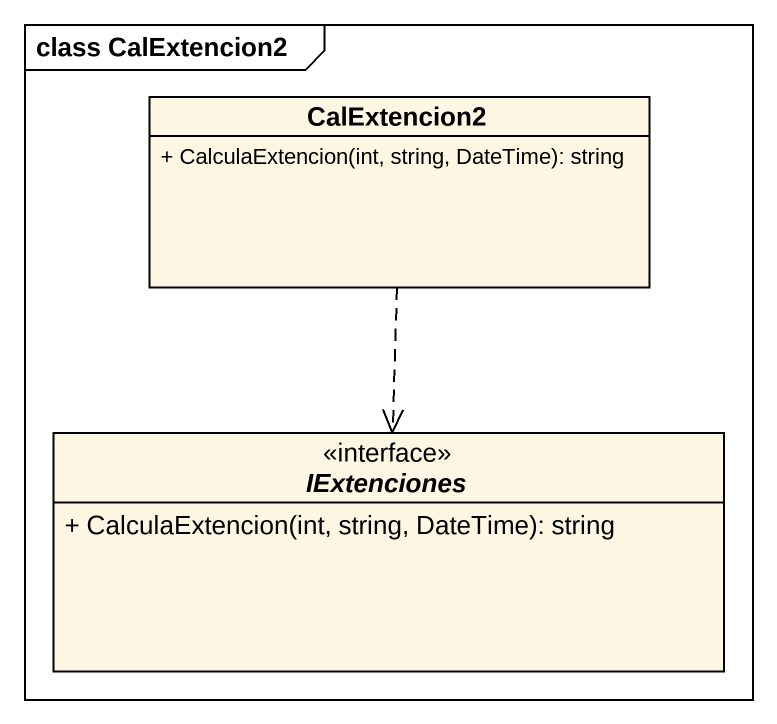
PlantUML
@startuml
mainframe class CalExtencion2
hide circle
hide empty members
skinparam classAttributeIconSize 0
class CalExtencion2 {
  + CalculaExtencion(int, string, DateTime): string
}
interface IExtenciones {
  + CalculaExtencion(int, string, DateTime): string
}
CalExtencion2 ..> IExtenciones
@enduml
